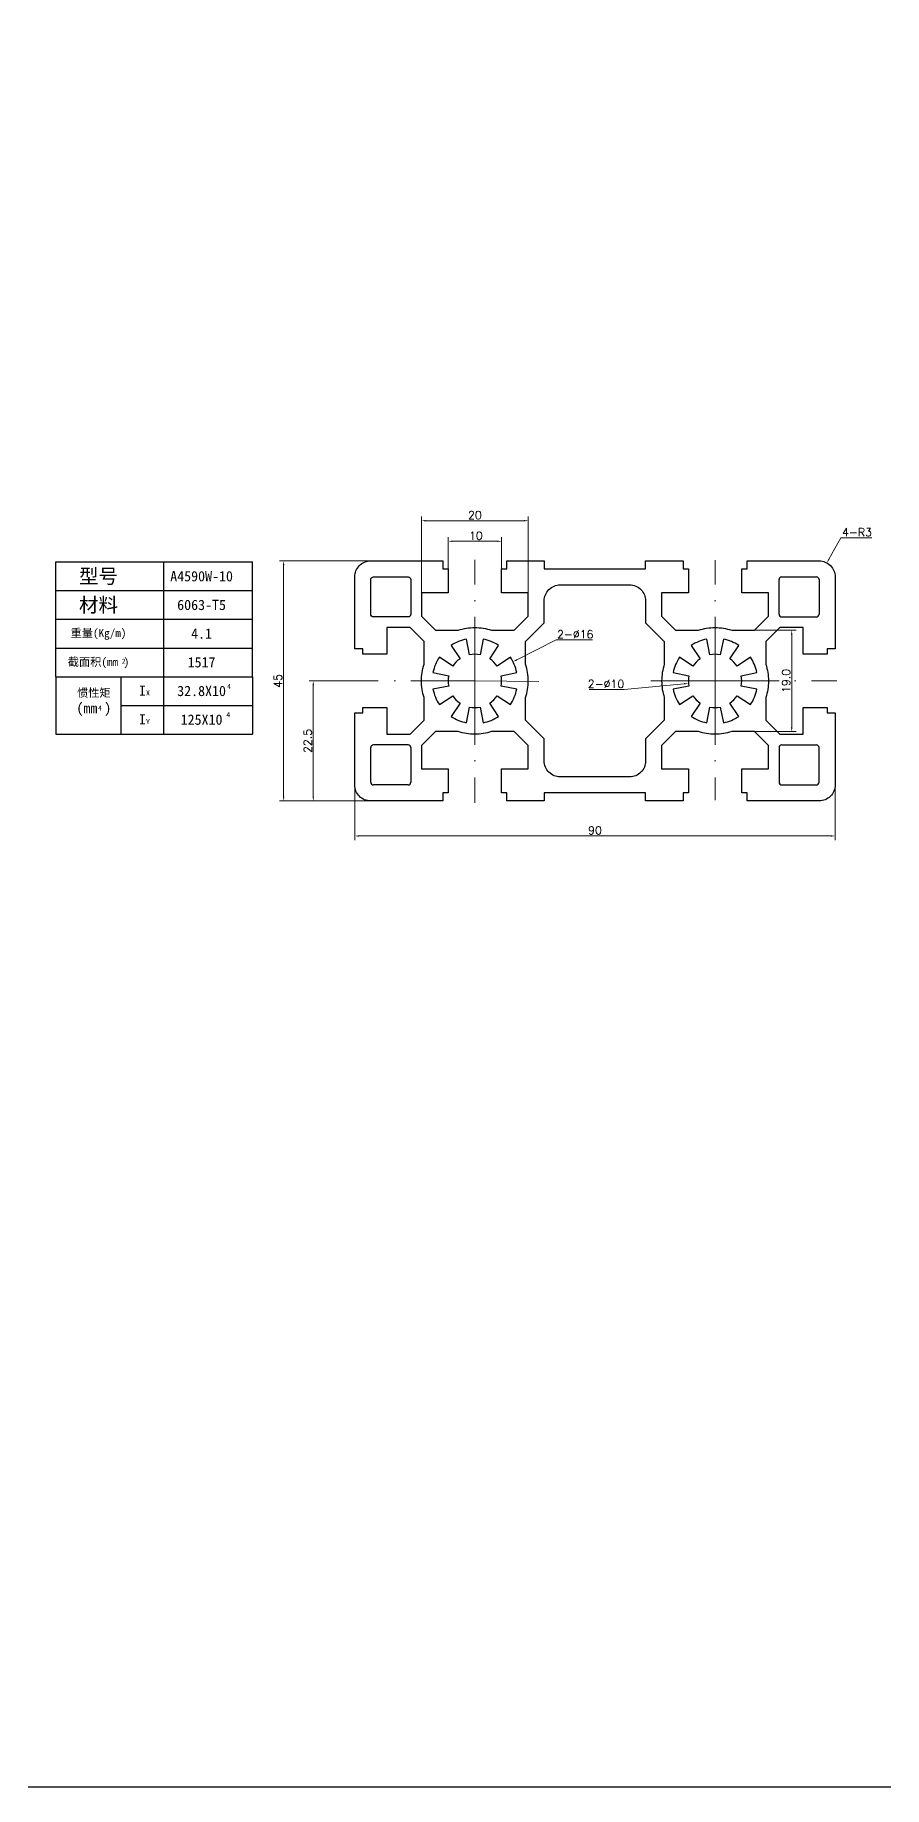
# Model space of a CAD drawing. Header units: millimetres. Extents: x 667 to 3290, y 428 to 2286.
# Drawn here: x 2653.3 to 2812.4, y 427.6 to 756 of the extents above; entities that cross this region are included whole.
import ezdxf

# ---------------------------------------------------------------- set-up
doc = ezdxf.new("R2010")
doc.units = ezdxf.units.MM
doc.linetypes.add('ACAD_ISO10W100', pattern=[18, 12, -3, 0, -3])
for name, color, linetype, lineweight in [('中心线', 1, 'ACAD_ISO10W100', 0), ('粗实线', 130, 'Continuous', 30), ('细实线', 130, 'Continuous', 0)]:
    doc.layers.add(name, color=color, linetype=linetype, lineweight=lineweight)
doc.styles.get("Standard").update_dxf_attribs({"font": 'txt', "bigfont": 'gbcbig.shx'})
doc.dimstyles.new('45x45L', dxfattribs={"dimscale": 0, "dimtxt": 1.5, "dimasz": 0.8, "dimexe": 0.8, "dimexo": 0, "dimgap": 0.3, "dimtad": 1, "dimtoh": 1, "dimdec": 1, "dimzin": 0, "dimdsep": 46, "dimtxsty": 'Standard', "dimcen": 0, "dimclrd": 5, "dimclre": 5, "dimclrt": 3, "dimadec": 0, "dimazin": 0, "dimtp": 0.05, "dimtm": 0.05, "dimtfac": 1, "dimtdec": 1, "dimtofl": 0, "dimtmove": 0, "dimatfit": 3, "dimfxl": 1, "dimtolj": 1, "dimlwd": 13, "dimlwe": 13, "dimarcsym": 0})

# ---------------------------------------------------------------- blocks, each defined once
blk = doc.blocks.new('*D1151')
at = {"layer": 'DEFPOINTS', "color": 0, "transparency": 16777216}
for p in [(2742.88, 638.49), (2728.59, 631.29)]:
    blk.add_point(p, dxfattribs=at)
at = {"layer": '粗实线', "color": 5, "lineweight": 13, "transparency": 16777216}
for p, q in [((2750.99, 642.58), (2743.59, 638.85)), ((2757.79, 642.58), (2750.99, 642.58))]:
    blk.add_line(p, q, dxfattribs=at)
at = {"layer": '粗实线', "color": 5, "transparency": 16777216}
blk.add_solid([(2743.53, 638.97), (2743.65, 638.73), (2742.88, 638.49)], dxfattribs=at)
at = {"layer": '粗实线', "color": 3, "transparency": 16777216, "insert": (2754.54, 643.63), "char_height": 1.5, "attachment_point": 5}
blk.add_mtext('\\A1;2-%%c16', dxfattribs=at)
blk = doc.blocks.new('*D1152')
at = {"layer": 'DEFPOINTS', "color": 0, "transparency": 16777216}
for p in [(2699.9, 657.39), (2716.24, 657.39), (2716.24, 612.39)]:
    blk.add_point(p, dxfattribs=at)
at = {"layer": '细实线', "color": 5, "lineweight": 13, "transparency": 16777216}
for p, q in [((2716.24, 657.39), (2699.1, 657.39)), ((2699.9, 613.19), (2699.9, 656.59)), ((2716.24, 612.39), (2699.1, 612.39))]:
    blk.add_line(p, q, dxfattribs=at)
at = {"layer": '细实线', "color": 5, "transparency": 16777216}
for points in [[(2699.77, 656.59), (2700.04, 656.59), (2699.9, 657.39)], [(2699.77, 613.19), (2700.04, 613.19), (2699.9, 612.39)]]:
    blk.add_solid(points, dxfattribs=at)
at = {"layer": '细实线', "color": 3, "transparency": 16777216, "insert": (2698.85, 634.89), "char_height": 1.5, "attachment_point": 5, "rotation": 90}
blk.add_mtext('\\A1;45', dxfattribs=at)
blk = doc.blocks.new('*D1153')
at = {"layer": 'DEFPOINTS', "color": 0, "transparency": 16777216}
for p in [(2705.46, 634.89), (2716.24, 634.89), (2716.24, 612.39)]:
    blk.add_point(p, dxfattribs=at)
at = {"layer": '细实线', "color": 5, "lineweight": 13, "transparency": 16777216}
for p, q in [((2716.24, 634.89), (2704.66, 634.89)), ((2705.46, 613.19), (2705.46, 634.09)), ((2716.24, 612.39), (2704.66, 612.39))]:
    blk.add_line(p, q, dxfattribs=at)
at = {"layer": '细实线', "color": 5, "transparency": 16777216}
for points in [[(2705.32, 634.09), (2705.59, 634.09), (2705.46, 634.89)], [(2705.32, 613.19), (2705.59, 613.19), (2705.46, 612.39)]]:
    blk.add_solid(points, dxfattribs=at)
at = {"layer": '细实线', "color": 3, "transparency": 16777216, "insert": (2704.41, 623.64), "char_height": 1.5, "attachment_point": 5, "rotation": 90}
blk.add_mtext('\\A1;22.5', dxfattribs=at)
blk = doc.blocks.new('*D1154')
at = {"layer": 'DEFPOINTS', "color": 0, "transparency": 16777216}
for p in [(2745.74, 664.92), (2725.74, 651.39), (2745.74, 651.39)]:
    blk.add_point(p, dxfattribs=at)
at = {"layer": '细实线', "color": 5, "lineweight": 13, "transparency": 16777216}
for p, q in [((2725.74, 651.39), (2725.74, 665.72)), ((2726.54, 664.92), (2744.94, 664.92)), ((2745.74, 651.39), (2745.74, 665.72))]:
    blk.add_line(p, q, dxfattribs=at)
at = {"layer": '细实线', "color": 5, "transparency": 16777216}
for points in [[(2726.54, 665.06), (2726.54, 664.79), (2725.74, 664.92)], [(2744.94, 665.06), (2744.94, 664.79), (2745.74, 664.92)]]:
    blk.add_solid(points, dxfattribs=at)
at = {"layer": '细实线', "color": 3, "transparency": 16777216, "insert": (2735.74, 665.97), "char_height": 1.5, "attachment_point": 5}
blk.add_mtext('\\A1;20', dxfattribs=at)
blk = doc.blocks.new('*D1155')
at = {"layer": 'DEFPOINTS', "color": 0, "transparency": 16777216}
for p in [(2740.74, 661.07), (2730.74, 655.89), (2740.74, 655.89)]:
    blk.add_point(p, dxfattribs=at)
at = {"layer": '细实线', "color": 5, "lineweight": 13, "transparency": 16777216}
for p, q in [((2730.74, 655.89), (2730.74, 661.87)), ((2731.54, 661.07), (2739.94, 661.07)), ((2740.74, 655.89), (2740.74, 661.87))]:
    blk.add_line(p, q, dxfattribs=at)
at = {"layer": '细实线', "color": 5, "transparency": 16777216}
for points in [[(2731.54, 661.21), (2731.54, 660.94), (2730.74, 661.07)], [(2739.94, 661.21), (2739.94, 660.94), (2740.74, 661.07)]]:
    blk.add_solid(points, dxfattribs=at)
at = {"layer": '细实线', "color": 3, "transparency": 16777216, "insert": (2735.92, 662.12), "char_height": 1.5, "attachment_point": 5}
blk.add_mtext('\\A1;10', dxfattribs=at)
blk = doc.blocks.new('*D1156')
at = {"layer": 'DEFPOINTS', "color": 0, "transparency": 16777216}
for p in [(2788.11, 644.39), (2795.11, 644.39), (2788.11, 625.39)]:
    blk.add_point(p, dxfattribs=at)
at = {"layer": '粗实线', "color": 5, "lineweight": 13, "transparency": 16777216}
for p, q in [((2788.11, 644.39), (2795.91, 644.39)), ((2795.11, 626.19), (2795.11, 643.59)), ((2788.11, 625.39), (2795.91, 625.39))]:
    blk.add_line(p, q, dxfattribs=at)
at = {"layer": '粗实线', "color": 5, "transparency": 16777216}
for points in [[(2794.97, 643.59), (2795.24, 643.59), (2795.11, 644.39)], [(2794.97, 626.19), (2795.24, 626.19), (2795.11, 625.39)]]:
    blk.add_solid(points, dxfattribs=at)
at = {"layer": '粗实线', "color": 3, "transparency": 16777216, "insert": (2794.06, 634.89), "char_height": 1.5, "attachment_point": 5, "rotation": 90}
blk.add_mtext('\\A1;19.0', dxfattribs=at)
blk = doc.blocks.new('*D1157')
at = {"layer": 'DEFPOINTS', "color": 0, "transparency": 16777216}
for p in [(2775.76, 634.42), (2785.71, 635.36)]:
    blk.add_point(p, dxfattribs=at)
at = {"layer": '粗实线', "color": 5, "lineweight": 13, "transparency": 16777216}
for p, q in [((2763.73, 633.29), (2774.96, 634.35)), ((2757.18, 633.29), (2763.73, 633.29))]:
    blk.add_line(p, q, dxfattribs=at)
at = {"layer": '粗实线', "color": 5, "transparency": 16777216}
blk.add_solid([(2774.95, 634.48), (2774.97, 634.22), (2775.76, 634.42)], dxfattribs=at)
at = {"layer": '粗实线', "color": 3, "transparency": 16777216, "insert": (2760.31, 634.34), "char_height": 1.5, "attachment_point": 5}
blk.add_mtext('\\A1;2-%%c10', dxfattribs=at)
blk = doc.blocks.new('*D1158')
at = {"layer": 'DEFPOINTS', "color": 0, "transparency": 16777216}
for p in [(2801.69, 657.02), (2800.24, 654.39)]:
    blk.add_point(p, dxfattribs=at)
at = {"layer": '细实线', "color": 5, "lineweight": 13, "transparency": 16777216}
for p, q in [((2804.29, 661.71), (2802.08, 657.72)), ((2810.09, 661.71), (2804.29, 661.71))]:
    blk.add_line(p, q, dxfattribs=at)
at = {"layer": '细实线', "color": 5, "transparency": 16777216}
blk.add_solid([(2801.96, 657.78), (2802.19, 657.65), (2801.69, 657.02)], dxfattribs=at)
at = {"layer": '细实线', "color": 3, "transparency": 16777216, "insert": (2807.34, 662.76), "char_height": 1.5, "attachment_point": 5}
blk.add_mtext('\\A1;4-R3', dxfattribs=at)
blk = doc.blocks.new('*D1260')
at = {"layer": 'DEFPOINTS', "color": 0, "transparency": 16777216}
for p in [(2713.24, 615.39), (2803.24, 615.39), (2803.24, 605.83)]:
    blk.add_point(p, dxfattribs=at)
at = {"layer": '粗实线', "color": 5, "lineweight": 13, "transparency": 16777216}
for p, q in [((2713.24, 615.39), (2713.24, 605.03)), ((2803.24, 615.39), (2803.24, 605.03)), ((2714.04, 605.83), (2802.44, 605.83))]:
    blk.add_line(p, q, dxfattribs=at)
at = {"layer": '粗实线', "color": 5, "transparency": 16777216}
for points in [[(2714.04, 605.96), (2714.04, 605.69), (2713.24, 605.83)], [(2802.44, 605.96), (2802.44, 605.69), (2803.24, 605.83)]]:
    blk.add_solid(points, dxfattribs=at)
at = {"layer": '粗实线', "color": 3, "transparency": 16777216, "insert": (2758.24, 606.88), "char_height": 1.5, "attachment_point": 5}
blk.add_mtext('\\A1;90', dxfattribs=at)

msp = doc.modelspace()

# ---------------------------------------------------------------- linework, layer by layer
at = {"layer": '中心线'}
for p, q in [((2735.735, 634.893), (2735.735, 657.613)), ((2780.735, 634.893), (2780.735, 657.553)), ((2735.735, 634.893), (2712.044, 634.893)), ((2735.735, 634.893), (2750.402, 634.771)), ((2735.735, 634.893), (2735.735, 612.012)), ((2780.735, 634.893), (2766.55, 634.893)), ((2780.735, 634.893), (2780.735, 612.525)), ((2780.735, 634.893), (2803.556, 634.893))]:
    msp.add_line(p, q, dxfattribs=at)
at = {"layer": '粗实线'}
for p, q in [((2657.209, 657.192), (2694.053, 657.192)), ((2657.209, 635.688), (2657.209, 657.192)), ((2677.406, 657.192), (2677.406, 624.936)), ((2694.053, 635.688), (2694.053, 657.192)), ((2792.735, 647.393), (2792.735, 653.893)), ((2793.235, 654.393), (2799.735, 654.393)), ((2800.235, 653.893), (2800.235, 647.393)), ((2657.209, 651.816), (2694.053, 651.816)), ((2657.209, 646.44), (2694.053, 646.44)), ((2658.553, 646.44), (2689.253, 646.44)), ((2659.897, 646.44), (2689.253, 646.44)), ((2661.241, 646.44), (2689.253, 646.44)), ((2793.235, 646.893), (2799.735, 646.893)), ((2657.209, 641.064), (2694.053, 641.064)), ((2659.897, 641.064), (2689.253, 641.064)), ((2661.241, 641.064), (2689.253, 641.064)), ((2657.209, 635.688), (2694.053, 635.688)), ((2657.209, 635.688), (2657.209, 624.936)), ((2658.553, 635.688), (2689.253, 635.688)), ((2659.897, 635.688), (2689.253, 635.688)), ((2661.241, 635.688), (2689.253, 635.688)), ((2669.46, 624.936), (2669.46, 635.688)), ((2694.053, 635.688), (2694.053, 624.936)), ((2669.46, 630.312), (2694.053, 630.312)), ((2657.209, 624.936), (2694.053, 624.936)), ((2716.235, 615.893), (2716.235, 622.393)), ((2723.235, 622.893), (2716.735, 622.893)), ((2723.735, 622.393), (2723.735, 615.893)), ((2792.735, 622.393), (2792.735, 615.893)), ((2793.235, 622.893), (2799.735, 622.893)), ((2800.235, 615.893), (2800.235, 622.393)), ((2723.235, 615.393), (2716.735, 615.393)), ((2793.235, 615.393), (2799.735, 615.393))]:
    msp.add_line(p, q, dxfattribs=at)
msp.add_lwpolyline([(1880.922, 427.569), (3290.289, 427.569), (3290.289, 1044.446), (1880.922, 1044.446)], close=True, dxfattribs=at)
for points in [[(2732.613, 644.393, -0.0795573), (2735.735, 644.893, -0.0795573), (2738.858, 644.393), (2743.114, 644.393), (2745.735, 647.014), (2745.735, 651.393), (2740.735, 651.393), (2740.735, 655.893), (2741.735, 655.893), (2741.735, 657.393), (2748.735, 657.393), (2748.735, 655.893), (2767.735, 655.893), (2767.735, 657.393), (2774.735, 657.393), (2774.735, 655.893), (2775.735, 655.893), (2775.735, 651.393), (2770.735, 651.393), (2770.735, 647.014), (2773.357, 644.393), (2777.613, 644.393, -0.0795573), (2780.735, 644.893, -0.0795573), (2783.858, 644.393), (2788.114, 644.393), (2790.735, 647.014), (2790.735, 651.393), (2785.735, 651.393), (2785.735, 655.893), (2786.735, 655.893), (2786.735, 657.393), (2800.235, 657.393, -0.4142136), (2803.235, 654.393), (2803.235, 640.893), (2801.735, 640.893), (2801.735, 639.893), (2797.235, 639.893), (2797.235, 644.893), (2792.857, 644.893), (2790.235, 642.272), (2790.235, 638.015, -0.0795573), (2790.735, 634.893, -0.0795573), (2790.235, 631.77), (2790.235, 627.514), (2792.857, 624.893), (2797.235, 624.893), (2797.235, 629.893), (2801.735, 629.893), (2801.735, 628.893), (2803.235, 628.893), (2803.235, 615.393, -0.4142136), (2800.235, 612.393), (2786.735, 612.393), (2786.735, 613.893), (2785.735, 613.893), (2785.735, 618.393), (2790.735, 618.393), (2790.735, 622.772), (2788.114, 625.393), (2783.858, 625.393, -0.0795573), (2780.735, 624.893, -0.0795573), (2777.613, 625.393), (2773.357, 625.393), (2770.735, 622.772), (2770.735, 618.393), (2775.735, 618.393), (2775.735, 613.893), (2774.735, 613.893), (2774.735, 612.393), (2767.735, 612.393), (2767.735, 613.893), (2748.735, 613.893), (2748.735, 612.393), (2741.735, 612.393), (2741.735, 613.893), (2740.735, 613.893), (2740.735, 618.393), (2745.735, 618.393), (2745.735, 622.772), (2743.114, 625.393), (2738.858, 625.393, -0.0795573), (2735.735, 624.893, -0.0795573), (2732.613, 625.393), (2728.357, 625.393), (2725.735, 622.772), (2725.735, 618.393), (2730.735, 618.393), (2730.735, 613.893), (2729.735, 613.893), (2729.735, 612.393), (2716.235, 612.393, -0.4142136), (2713.235, 615.393), (2713.235, 628.893), (2714.735, 628.893), (2714.735, 629.893), (2719.235, 629.893), (2719.235, 624.893), (2723.614, 624.893), (2726.235, 627.514), (2726.235, 631.77, -0.0795573), (2725.735, 634.893, -0.0795573), (2726.235, 638.015), (2726.235, 642.272), (2723.614, 644.893), (2719.235, 644.893), (2719.235, 639.893), (2714.735, 639.893), (2714.735, 640.893), (2713.235, 640.893), (2713.235, 654.393, -0.4142136), (2716.235, 657.393), (2729.735, 657.393), (2729.735, 655.893), (2730.735, 655.893), (2730.735, 651.393), (2725.735, 651.393), (2725.735, 647.014), (2728.357, 644.393)], [(2723.735, 653.893), (2723.735, 647.393, -0.4142136), (2723.235, 646.893), (2716.735, 646.893, -0.4142136), (2716.235, 647.393), (2716.235, 653.893, -0.4142136), (2716.735, 654.393), (2723.235, 654.393, -0.4142136)], [(2767.735, 649.893), (2767.735, 645.772), (2771.235, 642.272), (2771.235, 638.015, 0.0795573), (2770.735, 634.893, 0.0795573), (2771.235, 631.77), (2771.235, 627.514), (2767.735, 624.014), (2767.735, 619.893, -0.4142136), (2764.735, 616.893), (2751.735, 616.893, -0.4142136), (2748.735, 619.893), (2748.735, 624.014), (2745.235, 627.514), (2745.235, 631.77, 0.0795573), (2745.735, 634.893, 0.0795573), (2745.235, 638.015), (2745.235, 642.272), (2748.735, 645.772), (2748.735, 649.893, -0.4142136), (2751.735, 652.893), (2764.735, 652.893, -0.4142136)], [(2731.291, 641.545), (2732.957, 639.05, 0.0984914), (2731.578, 637.671), (2729.083, 639.337, 0.0984914), (2727.889, 636.454), (2730.831, 635.868, 0.0984914), (2730.831, 633.917), (2727.889, 633.332, 0.0984914), (2729.083, 630.448), (2731.578, 632.115, 0.0984914), (2732.957, 630.736), (2731.291, 628.241, 0.0984914), (2734.174, 627.047), (2734.76, 629.989, 0.0984914), (2736.711, 629.989), (2737.296, 627.047, 0.0984914), (2740.18, 628.241), (2738.513, 630.736, 0.0984914), (2739.893, 632.115), (2742.387, 630.448, 0.0984914), (2743.581, 633.332), (2740.639, 633.917, 0.0984914), (2740.639, 635.868), (2743.581, 636.454, 0.0984914), (2742.387, 639.337), (2739.893, 637.671, 0.0984914), (2738.513, 639.05), (2740.18, 641.545, 0.0984914), (2737.296, 642.739), (2736.711, 639.797, 0.0984914), (2734.76, 639.797), (2734.174, 642.739, 0.0984914)], [(2776.291, 641.545), (2777.957, 639.05, 0.0984914), (2776.578, 637.671), (2774.083, 639.337, 0.0984914), (2772.889, 636.454), (2775.831, 635.868, 0.0984914), (2775.831, 633.917), (2772.889, 633.332, 0.0984914), (2774.083, 630.448), (2776.578, 632.115, 0.0984914), (2777.957, 630.736), (2776.291, 628.241, 0.0984914), (2779.174, 627.047), (2779.76, 629.989, 0.0984914), (2781.711, 629.989), (2782.296, 627.047, 0.0984914), (2785.18, 628.241), (2783.513, 630.736, 0.0984914), (2784.893, 632.115), (2787.387, 630.448, 0.0984914), (2788.581, 633.332), (2785.639, 633.917, 0.0984914), (2785.639, 635.868), (2788.581, 636.454, 0.0984914), (2787.387, 639.337), (2784.893, 637.671, 0.0984914), (2783.513, 639.05), (2785.18, 641.545, 0.0984914), (2782.296, 642.739), (2781.711, 639.797, 0.0984914), (2779.76, 639.797), (2779.174, 642.739, 0.0984914)]]:
    msp.add_lwpolyline(points, format="xyb", close=True, dxfattribs=at)
for centre, start, end in [((2793.235, 653.893), 90, 180), ((2799.735, 653.893), 0, 90), ((2793.235, 647.393), 180, 270), ((2799.735, 647.393), 270, 0), ((2716.735, 622.393), 90, 180), ((2723.235, 622.393), 0, 90), ((2793.235, 622.393), 90, 180), ((2799.735, 622.393), 0, 90), ((2716.735, 615.893), 180, 270), ((2723.235, 615.893), 270, 0), ((2793.235, 615.893), 180, 270), ((2799.735, 615.893), 270, 0)]:
    msp.add_arc(centre, 0.5, start, end, dxfattribs=at)

# ---------------------------------------------------------------- texts
for s, insert, char_height, width, attachment_point in [('{\\f宋体|b0|i0|c134|p54;型号}', (2665.22, 654.371), 2.688, 16.02209, 5), ('{\\f宋体|b0|i0|c134|p2;A4590W-10}', (2684.529, 654.504), 1.92, 19.04688, 5), ('{\\f宋体|b0|i0|c134|p54;材料}', (2665.22, 648.995), 2.688, 16.02209, 5), ('{\\f宋体|b0|i0|c134|p2;6063-T5}', (2684.529, 649.128), 1.92, 19.04688, 5), ('{\\f宋体|b0|i0|c134|p54;重量(Kg/m)}', (2665.22, 643.619), 1.536, 16.02202, 5), ('{\\f宋体|b0|i0|c134|p2;4.1}', (2684.529, 643.752), 1.92, 19.04688, 5), ('{\\f宋体|b0|i0|c134|p54;截面积(mm )}', (2665.22, 638.243), 1.536, 16.02202, 5), ('{\\f宋体|b0|i0|c134|p2;2}', (2669.543, 639.063), 0.96, 1.30003, 1), ('{\\f宋体|b0|i0|c134|p2;1517}', (2684.529, 638.376), 1.92, 19.04688, 5), ('{\\f宋体|b0|i0|c134|p2;I}', (2673.433, 633.066), 1.92, 7.94568, 5), ('{\\f宋体|b0|i0|c134|p2;32.8X10}', (2684.529, 633), 1.92, 19.04688, 5), ('{\\f宋体|b0|i0|c134|p2;4}', (2689.31, 634.369), 0.96, 1.38096, 1), ('{\\f宋体|b0|i0|c134|p54;惯性矩}', (2664.341, 632.58), 1.536, 16.02202, 5), ('{\\f宋体|b0|i0|c134|p54;(mm )}', (2664.341, 629.542), 1.92, 16.02202, 5), ('{\\f宋体|b0|i0|c134|p2;X}', (2674.106, 633.125), 0.96, 1.1256, 1), ('{\\f宋体|b0|i0|c134|p2;4}', (2665.136, 630.303), 0.96, 1.3023, 1), ('{\\f宋体|b0|i0|c134|p2;I}', (2673.433, 627.69), 1.92, 7.94568, 5), ('{\\f宋体|b0|i0|c134|p2;Y}', (2674.106, 627.749), 0.96, 1.1256, 1), ('{\\f宋体|b0|i0|c134|p2;125X10}', (2684.529, 627.624), 1.92, 19.04688, 5), ('{\\f宋体|b0|i0|c134|p2;4}', (2689.162, 629.037), 0.96, 1.38096, 1)]:
    msp.add_mtext(s, dxfattribs=dict(at, insert=insert, char_height=char_height, width=width, attachment_point=attachment_point))

# ---------------------------------------------------------------- dimensions: what is measured, and where the dimension line sits
for p1, p2, text, picture, middle in [((2728.591, 631.292), (2742.879, 638.494), '2-%%c16', '*D1151', (2754.544, 642.585)), ((2785.713, 635.362), (2775.757, 634.423), '2-%%c10', '*D1157', (2763.731, 633.289))]:
    dim = msp.add_diameter_dim_2p(p1=p1, p2=p2, text=text, dimstyle='45x45L', override={"dimscale": 1}, dxfattribs=at)
    dim.commit()
    dim.dimension.update_dxf_attribs({"geometry": picture, "text_midpoint": middle, "dimtype": 163})
dim = msp.add_linear_dim(base=(2795.105, 644.393), p1=(2788.114, 625.393), p2=(2788.114, 644.393), angle=90, dimstyle='45x45L', override={"dimscale": 1}, dxfattribs=at)
dim.commit()
dim.dimension.update_dxf_attribs({"geometry": '*D1156', "text_midpoint": (2794.055, 634.893)})
dim = msp.add_linear_dim(base=(2803.235, 605.826), p1=(2713.235, 615.393), p2=(2803.235, 615.393), text='90', dimstyle='45x45L', override={"dimscale": 1}, dxfattribs=at)
dim.commit()
dim.dimension.update_dxf_attribs({"geometry": '*D1260', "text_midpoint": (2758.235, 606.876)})
at = {"layer": '细实线'}
dim = msp.add_linear_dim(base=(2745.735, 664.923), p1=(2725.735, 651.393), p2=(2745.735, 651.393), text='20', dimstyle='45x45L', override={"dimscale": 1}, dxfattribs=at)
dim.commit()
dim.dimension.update_dxf_attribs({"geometry": '*D1154', "text_midpoint": (2735.735, 665.973)})
dim = msp.add_radius_dim(center=(2800.235, 654.393), mpoint=(2801.69, 657.017), text='4-R3', dimstyle='45x45L', override={"dimscale": 1}, dxfattribs=at)
dim.commit()
dim.dimension.update_dxf_attribs({"geometry": '*D1158', "text_midpoint": (2807.341, 661.71), "dimtype": 164})
dim = msp.add_linear_dim(base=(2740.735, 661.075), p1=(2730.735, 655.893), p2=(2740.735, 655.893), text='10', dimstyle='45x45L', override={"dimscale": 1}, dxfattribs=at)
dim.commit()
dim.dimension.update_dxf_attribs({"geometry": '*D1155', "text_midpoint": (2735.925, 661.075), "dimtype": 160})
dim = msp.add_linear_dim(base=(2699.904, 657.393), p1=(2716.235, 612.393), p2=(2716.235, 657.393), angle=90, text='45', dimstyle='45x45L', override={"dimscale": 1}, dxfattribs=at)
dim.commit()
dim.dimension.update_dxf_attribs({"geometry": '*D1152', "text_midpoint": (2698.854, 634.893)})
dim = msp.add_linear_dim(base=(2705.456, 634.893), p1=(2716.235, 612.393), p2=(2716.235, 634.893), angle=90, dimstyle='45x45L', override={"dimscale": 1}, dxfattribs=at)
dim.commit()
dim.dimension.update_dxf_attribs({"geometry": '*D1153', "text_midpoint": (2704.406, 623.643)})

doc.saveas('drawing.dxf')
